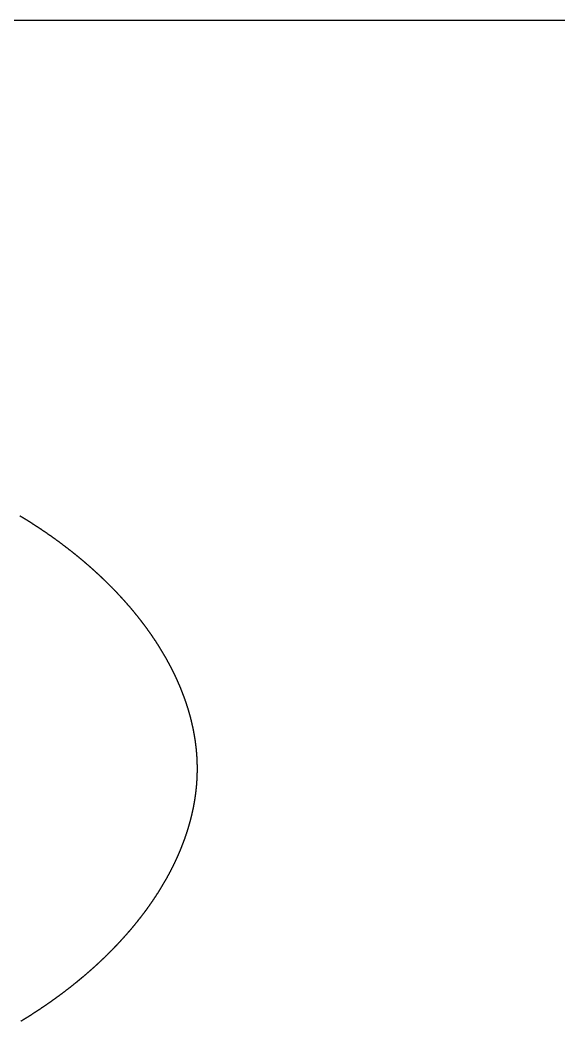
# Model space of a CAD drawing. Header units: millimetres. Extents: x 88 to 97873, y 32 to 55088.
# Drawn here: x 48496.91 to 48508.52, y 4638.97 to 4660.51 of the extents above; entities that cross this region are included whole.
import ezdxf

# ---------------------------------------------------------------- set-up
doc = ezdxf.new("R2010")
doc.units = ezdxf.units.MM
doc.header["$LTSCALE"] = 0.3
doc.layers.add('FICHAS_XLR', color=7, linetype='Continuous')

# ---------------------------------------------------------------- blocks, each defined once
blk = doc.blocks.new('FICHA_XLR_FEMEA')
at = {"layer": 'FICHAS_XLR', "color": 0}
blk.add_lwpolyline([(340.69, 1173.35), (340.96, 1173.51), (341.23, 1173.68), (341.5, 1173.84), (341.77, 1174), (342.04, 1174.17), (342.31, 1174.33), (342.58, 1174.5), (342.85, 1174.66), (343.12, 1174.83), (343.39, 1174.99), (343.66, 1175.16), (343.93, 1175.32), (344.2, 1175.49), (344.47, 1175.65), (344.74, 1175.82), (345.01, 1175.99), (345.27, 1176.15), (345.54, 1176.32), (345.81, 1176.48), (346.08, 1176.65), (346.34, 1176.82), (346.61, 1176.98), (346.88, 1177.15), (347.15, 1177.32), (347.41, 1177.49), (347.68, 1177.65), (347.94, 1177.82), (348.21, 1177.99), (348.48, 1178.16), (348.74, 1178.33), (349.01, 1178.49), (349.27, 1178.66), (349.54, 1178.83), (349.8, 1179), (350.07, 1179.17), (350.33, 1179.34), (350.6, 1179.51), (350.86, 1179.68), (351.12, 1179.85), (351.39, 1180.02), (351.65, 1180.19), (351.91, 1180.36), (352.18, 1180.53), (352.44, 1180.7), (352.7, 1180.87), (352.97, 1181.04), (353.23, 1181.21), (353.49, 1181.38), (353.75, 1181.55), (354.01, 1181.72), (354.28, 1181.9), (354.54, 1182.07), (354.8, 1182.24), (355.06, 1182.41), (355.32, 1182.58), (355.58, 1182.75), (355.84, 1182.93), (356.1, 1183.1), (356.36, 1183.27), (356.62, 1183.45), (356.88, 1183.62), (357.14, 1183.79), (357.4, 1183.97), (357.66, 1184.14), (357.92, 1184.31), (358.17, 1184.49), (358.43, 1184.66), (358.69, 1184.83), (358.95, 1185.01), (359.21, 1185.18), (359.46, 1185.36), (359.72, 1185.53), (359.98, 1185.71), (360.23, 1185.88), (360.49, 1186.06), (360.75, 1186.23), (361, 1186.41), (361.26, 1186.58), (361.52, 1186.76), (361.77, 1186.94), (362.03, 1187.11), (362.28, 1187.29), (362.54, 1187.46), (362.79, 1187.64), (363.05, 1187.82), (363.3, 1187.99), (363.55, 1188.17), (363.81, 1188.35), (364.06, 1188.53), (364.32, 1188.7), (364.57, 1188.88), (364.82, 1189.06), (365.08, 1189.24), (365.33, 1189.41), (365.58, 1189.59), (365.83, 1189.77), (366.09, 1189.95), (366.34, 1190.13), (366.59, 1190.31), (366.84, 1190.48), (367.09, 1190.66), (367.34, 1190.84), (367.59, 1191.02), (367.84, 1191.2), (368.09, 1191.38), (368.34, 1191.56), (368.59, 1191.74), (368.84, 1191.92), (369.09, 1192.1), (369.34, 1192.28), (369.59, 1192.46), (369.84, 1192.64), (370.09, 1192.82), (370.34, 1193), (370.59, 1193.19), (370.84, 1193.37), (371.08, 1193.55), (371.33, 1193.73), (371.58, 1193.91), (371.83, 1194.09), (372.07, 1194.27), (372.32, 1194.46), (372.57, 1194.64), (372.81, 1194.82), (373.06, 1195), (373.3, 1195.19), (373.55, 1195.37), (373.8, 1195.55), (374.04, 1195.74), (374.29, 1195.92), (374.53, 1196.1), (374.78, 1196.28), (375.02, 1196.47), (375.26, 1196.65), (375.51, 1196.84), (375.75, 1197.02), (376, 1197.2), (376.24, 1197.39), (376.48, 1197.57), (376.73, 1197.76), (376.97, 1197.94), (377.21, 1198.13), (377.45, 1198.31), (377.7, 1198.5), (377.94, 1198.68), (378.18, 1198.87), (378.42, 1199.05), (378.66, 1199.24), (378.9, 1199.43), (379.14, 1199.61), (379.38, 1199.8), (379.62, 1199.98), (379.86, 1200.17), (380.1, 1200.36), (380.34, 1200.54), (380.58, 1200.73), (380.82, 1200.92), (381.06, 1201.1), (381.3, 1201.29), (381.54, 1201.48), (381.78, 1201.67), (382.02, 1201.85), (382.25, 1202.04), (382.49, 1202.23), (382.73, 1202.42), (382.97, 1202.61), (383.2, 1202.79), (383.44, 1202.98), (383.68, 1203.17), (383.91, 1203.36), (384.15, 1203.55), (384.38, 1203.74), (384.62, 1203.93), (384.86, 1204.12), (385.09, 1204.3), (385.33, 1204.49), (385.56, 1204.68), (385.79, 1204.87), (386.03, 1205.06), (386.26, 1205.25), (386.5, 1205.44), (386.73, 1205.63), (386.96, 1205.82), (387.2, 1206.01), (387.43, 1206.21), (387.66, 1206.4), (387.9, 1206.59), (388.13, 1206.78), (388.36, 1206.97), (388.59, 1207.16), (388.82, 1207.35), (389.05, 1207.54), (389.29, 1207.74), (389.52, 1207.93), (389.75, 1208.12), (389.98, 1208.31), (390.21, 1208.5), (390.44, 1208.7), (390.67, 1208.89), (390.9, 1209.08), (391.13, 1209.27), (391.36, 1209.47), (391.59, 1209.66), (391.81, 1209.85), (392.04, 1210.05), (392.27, 1210.24), (392.5, 1210.43), (392.73, 1210.63), (392.95, 1210.82), (393.18, 1211.01), (393.41, 1211.21), (393.63, 1211.4), (393.86, 1211.6), (394.09, 1211.79), (394.31, 1211.99), (394.54, 1212.18), (394.76, 1212.38), (394.99, 1212.57), (395.22, 1212.77), (395.44, 1212.96), (395.67, 1213.16), (395.89, 1213.35), (396.11, 1213.55), (396.34, 1213.74), (396.56, 1213.94), (396.79, 1214.13), (397.01, 1214.33), (397.23, 1214.53), (397.45, 1214.72), (397.68, 1214.92), (397.9, 1215.12), (398.12, 1215.31), (398.34, 1215.51), (398.56, 1215.71), (398.79, 1215.9), (399.01, 1216.1), (399.23, 1216.3), (399.45, 1216.5), (399.67, 1216.69), (399.89, 1216.89), (400.11, 1217.09), (400.33, 1217.29), (400.55, 1217.48), (400.77, 1217.68), (400.99, 1217.88), (401.21, 1218.08), (401.42, 1218.28), (401.64, 1218.48), (401.86, 1218.68), (402.08, 1218.87), (402.3, 1219.07), (402.51, 1219.27), (402.73, 1219.47), (402.95, 1219.67), (403.16, 1219.87), (403.38, 1220.07), (403.6, 1220.27), (403.81, 1220.47), (404.03, 1220.67), (404.24, 1220.87), (404.46, 1221.07), (404.67, 1221.27), (404.89, 1221.47), (405.1, 1221.67), (405.32, 1221.87), (405.53, 1222.07), (405.75, 1222.27), (405.96, 1222.47), (406.17, 1222.68), (406.39, 1222.88), (406.6, 1223.08), (406.81, 1223.28), (407.02, 1223.48), (407.23, 1223.68), (407.45, 1223.88), (407.66, 1224.09), (407.87, 1224.29), (408.08, 1224.49), (408.29, 1224.69), (408.5, 1224.9), (408.71, 1225.1), (408.92, 1225.3), (409.13, 1225.5), (409.34, 1225.71), (409.55, 1225.91), (409.76, 1226.11), (409.97, 1226.32), (410.18, 1226.52), (410.39, 1226.72), (410.59, 1226.93), (410.8, 1227.13), (411.01, 1227.33), (411.22, 1227.54), (411.42, 1227.74), (411.63, 1227.95), (411.84, 1228.15), (412.04, 1228.35), (412.25, 1228.56), (412.46, 1228.76), (412.66, 1228.97), (412.87, 1229.17), (413.07, 1229.38), (413.28, 1229.58), (413.48, 1229.79), (413.69, 1229.99), (413.89, 1230.2), (414.09, 1230.4), (414.3, 1230.61), (414.5, 1230.81), (414.7, 1231.02), (414.91, 1231.23), (415.11, 1231.43), (415.31, 1231.64), (415.51, 1231.84), (415.72, 1232.05), (415.92, 1232.26), (416.12, 1232.46), (416.32, 1232.67), (416.52, 1232.88), (416.72, 1233.08), (416.92, 1233.29), (417.12, 1233.5), (417.32, 1233.71), (417.52, 1233.91), (417.72, 1234.12), (417.92, 1234.33), (418.12, 1234.54), (418.32, 1234.74), (418.52, 1234.95), (418.71, 1235.16), (418.91, 1235.37), (419.11, 1235.58), (419.31, 1235.78), (419.5, 1235.99), (419.7, 1236.2), (419.9, 1236.41), (420.09, 1236.62), (420.29, 1236.83), (420.48, 1237.04), (420.68, 1237.24), (420.87, 1237.45), (421.07, 1237.66), (421.26, 1237.87), (421.46, 1238.08), (421.65, 1238.29), (421.85, 1238.5), (422.04, 1238.71), (422.23, 1238.92), (422.43, 1239.13), (422.62, 1239.34), (422.81, 1239.55), (423.01, 1239.76), (423.2, 1239.97), (423.39, 1240.18), (423.58, 1240.39), (423.77, 1240.6), (423.96, 1240.81), (424.15, 1241.03), (424.34, 1241.24), (424.54, 1241.45), (424.73, 1241.66), (424.92, 1241.87), (425.1, 1242.08), (425.29, 1242.29), (425.48, 1242.5), (425.67, 1242.72), (425.86, 1242.93), (426.05, 1243.14), (426.24, 1243.35), (426.42, 1243.56), (426.61, 1243.78), (426.8, 1243.99), (426.99, 1244.2), (427.17, 1244.41), (427.36, 1244.63), (427.54, 1244.84), (427.73, 1245.05), (427.92, 1245.26), (428.1, 1245.48), (428.29, 1245.69), (428.47, 1245.9), (428.66, 1246.12), (428.84, 1246.33), (429.02, 1246.54), (429.21, 1246.76), (429.39, 1246.97), (429.57, 1247.18), (429.76, 1247.4), (429.94, 1247.61), (430.12, 1247.83), (430.3, 1248.04), (430.49, 1248.25), (430.67, 1248.47), (430.85, 1248.68), (431.03, 1248.9), (431.21, 1249.11), (431.39, 1249.33), (431.57, 1249.54), (431.75, 1249.76), (431.93, 1249.97), (432.11, 1250.19), (432.29, 1250.4), (432.47, 1250.62), (432.65, 1250.83), (432.83, 1251.05), (433, 1251.26), (433.18, 1251.48), (433.36, 1251.7), (433.54, 1251.91), (433.71, 1252.13), (433.89, 1252.34), (434.07, 1252.56), (434.24, 1252.78), (434.42, 1252.99), (434.59, 1253.21), (434.77, 1253.43), (434.94, 1253.64), (435.12, 1253.86), (435.29, 1254.08), (435.47, 1254.29), (435.64, 1254.51), (435.82, 1254.73), (435.99, 1254.94), (436.16, 1255.16), (436.34, 1255.38), (436.51, 1255.6), (436.68, 1255.81), (436.85, 1256.03), (437.02, 1256.25), (437.2, 1256.47), (437.37, 1256.68), (437.54, 1256.9), (437.71, 1257.12), (437.88, 1257.34), (438.05, 1257.56), (438.22, 1257.77), (438.39, 1257.99), (438.56, 1258.21), (438.73, 1258.43), (438.9, 1258.65), (439.06, 1258.87), (439.23, 1259.09), (439.4, 1259.31), (439.57, 1259.52), (439.74, 1259.74), (439.9, 1259.96), (440.07, 1260.18), (440.24, 1260.4), (440.4, 1260.62), (440.57, 1260.84), (440.73, 1261.06), (440.9, 1261.28), (441.06, 1261.5), (441.23, 1261.72), (441.39, 1261.94), (441.56, 1262.16), (441.72, 1262.38), (441.89, 1262.6), (442.05, 1262.82), (442.21, 1263.04), (442.38, 1263.26), (442.54, 1263.48), (442.7, 1263.7), (442.86, 1263.92), (443.02, 1264.14), (443.19, 1264.36), (443.35, 1264.59), (443.51, 1264.81), (443.67, 1265.03), (443.83, 1265.25), (443.99, 1265.47), (444.15, 1265.69), (444.31, 1265.91), (444.47, 1266.13), (444.63, 1266.36), (444.78, 1266.58), (444.94, 1266.8), (445.1, 1267.02), (445.26, 1267.24), (445.42, 1267.47), (445.57, 1267.69), (445.73, 1267.91), (445.89, 1268.13), (446.04, 1268.35), (446.2, 1268.58), (446.36, 1268.8), (446.51, 1269.02), (446.67, 1269.25), (446.82, 1269.47), (446.98, 1269.69), (447.13, 1269.91), (447.28, 1270.14), (447.44, 1270.36), (447.59, 1270.58), (447.74, 1270.81), (447.9, 1271.03), (448.05, 1271.25), (448.2, 1271.48), (448.35, 1271.7), (448.51, 1271.92), (448.66, 1272.15), (448.81, 1272.37), (448.96, 1272.59), (449.11, 1272.82), (449.26, 1273.04), (449.41, 1273.27), (449.56, 1273.49), (449.71, 1273.72), (449.86, 1273.94), (450.01, 1274.16), (450.16, 1274.39), (450.31, 1274.61), (450.45, 1274.84), (450.6, 1275.06), (450.75, 1275.29), (450.9, 1275.51), (451.04, 1275.74), (451.19, 1275.96), (451.33, 1276.19), (451.48, 1276.41), (451.63, 1276.64), (451.77, 1276.86), (451.92, 1277.09), (452.06, 1277.31), (452.21, 1277.54), (452.35, 1277.76), (452.49, 1277.99), (452.64, 1278.22), (452.78, 1278.44), (452.92, 1278.67), (453.07, 1278.89), (453.21, 1279.12), (453.35, 1279.35), (453.49, 1279.57), (453.63, 1279.8), (453.78, 1280.02), (453.92, 1280.25), (454.06, 1280.48), (454.2, 1280.7), (454.34, 1280.93), (454.48, 1281.16), (454.62, 1281.38), (454.76, 1281.61), (454.89, 1281.84), (455.03, 1282.07), (455.17, 1282.29), (455.31, 1282.52), (455.45, 1282.75), (455.58, 1282.97), (455.72, 1283.2), (455.86, 1283.43), (455.99, 1283.66), (456.13, 1283.88), (456.27, 1284.11), (456.4, 1284.34), (456.54, 1284.57), (456.67, 1284.79), (456.81, 1285.02), (456.94, 1285.25), (457.08, 1285.48), (457.21, 1285.71), (457.34, 1285.93), (457.48, 1286.16), (457.61, 1286.39), (457.74, 1286.62), (457.87, 1286.85), (458.01, 1287.08), (458.14, 1287.3), (458.27, 1287.53), (458.4, 1287.76), (458.53, 1287.99), (458.66, 1288.22), (458.79, 1288.45), (458.92, 1288.68), (459.05, 1288.91), (459.18, 1289.13), (459.31, 1289.36), (459.44, 1289.59), (459.56, 1289.82), (459.69, 1290.05), (459.82, 1290.28), (459.95, 1290.51), (460.08, 1290.74), (460.2, 1290.97), (460.33, 1291.2), (460.45, 1291.43), (460.58, 1291.66), (460.71, 1291.89), (460.83, 1292.12), (460.96, 1292.35), (461.08, 1292.58), (461.2, 1292.81), (461.33, 1293.04), (461.45, 1293.27), (461.58, 1293.5), (461.7, 1293.73), (461.82, 1293.96), (461.94, 1294.19), (462.07, 1294.42), (462.19, 1294.65), (462.31, 1294.88), (462.43, 1295.11), (462.55, 1295.34), (462.67, 1295.57), (462.79, 1295.8), (462.91, 1296.04), (463.03, 1296.27), (463.15, 1296.5), (463.27, 1296.73), (463.39, 1296.96), (463.51, 1297.19), (463.63, 1297.42), (463.74, 1297.65), (463.86, 1297.88), (463.98, 1298.12), (464.1, 1298.35), (464.21, 1298.58), (464.33, 1298.81), (464.44, 1299.04), (464.56, 1299.27), (464.67, 1299.51), (464.79, 1299.74), (464.9, 1299.97), (465.02, 1300.2), (465.13, 1300.43), (465.25, 1300.67), (465.36, 1300.9), (465.47, 1301.13), (465.59, 1301.36), (465.7, 1301.59), (465.81, 1301.83), (465.92, 1302.06), (466.03, 1302.29), (466.15, 1302.52), (466.26, 1302.76), (466.37, 1302.99), (466.48, 1303.22), (466.59, 1303.45), (466.7, 1303.69), (466.81, 1303.92), (466.91, 1304.15), (467.02, 1304.39), (467.13, 1304.62), (467.24, 1304.85), (467.35, 1305.09), (467.45, 1305.32), (467.56, 1305.55), (467.67, 1305.79), (467.78, 1306.02), (467.88, 1306.25), (467.99, 1306.49), (468.09, 1306.72), (468.2, 1306.95), (468.3, 1307.19), (468.41, 1307.42), (468.51, 1307.65), (468.62, 1307.89), (468.72, 1308.12), (468.82, 1308.35), (468.92, 1308.59), (469.03, 1308.82), (469.13, 1309.06), (469.23, 1309.29), (469.33, 1309.52), (469.43, 1309.76), (469.54, 1309.99), (469.64, 1310.23), (469.74, 1310.46), (469.84, 1310.7), (469.94, 1310.93), (470.04, 1311.16), (470.13, 1311.4), (470.23, 1311.63), (470.33, 1311.87), (470.43, 1312.1), (470.53, 1312.34), (470.62, 1312.57), (470.72, 1312.81), (470.82, 1313.04), (470.92, 1313.28), (471.01, 1313.51), (471.11, 1313.75), (471.2, 1313.98), (471.3, 1314.22), (471.39, 1314.45), (471.49, 1314.69), (471.58, 1314.92), (471.68, 1315.16), (471.77, 1315.39), (471.86, 1315.63), (471.95, 1315.86), (472.05, 1316.1), (472.14, 1316.33), (472.23, 1316.57), (472.32, 1316.8), (472.41, 1317.04), (472.5, 1317.28), (472.6, 1317.51), (472.69, 1317.75), (472.78, 1317.98), (472.87, 1318.22), (472.95, 1318.45), (473.04, 1318.69), (473.13, 1318.93), (473.22, 1319.16), (473.31, 1319.4), (473.4, 1319.63), (473.48, 1319.87), (473.57, 1320.11), (473.66, 1320.34), (473.74, 1320.58), (473.83, 1320.81), (473.91, 1321.05), (474, 1321.29), (474.08, 1321.52), (474.17, 1321.76), (474.25, 1322), (474.34, 1322.23), (474.42, 1322.47), (474.5, 1322.71), (474.59, 1322.94), (474.67, 1323.18), (474.75, 1323.42), (474.83, 1323.65), (474.92, 1323.89), (475, 1324.13), (475.08, 1324.36), (475.16, 1324.6), (475.24, 1324.84), (475.32, 1325.07), (475.4, 1325.31), (475.48, 1325.55), (475.56, 1325.79), (475.64, 1326.02), (475.71, 1326.26), (475.79, 1326.5), (475.87, 1326.73), (475.95, 1326.97), (476.02, 1327.21), (476.1, 1327.45), (476.18, 1327.68), (476.25, 1327.92), (476.33, 1328.16), (476.4, 1328.4), (476.48, 1328.63), (476.55, 1328.87), (476.63, 1329.11), (476.7, 1329.35), (476.77, 1329.58), (476.85, 1329.82), (476.92, 1330.06), (476.99, 1330.3), (477.06, 1330.53), (477.14, 1330.77), (477.21, 1331.01), (477.28, 1331.25), (477.35, 1331.49), (477.42, 1331.72), (477.49, 1331.96), (477.56, 1332.2), (477.63, 1332.44), (477.7, 1332.68), (477.77, 1332.91), (477.84, 1333.15), (477.9, 1333.39), (477.97, 1333.63), (478.04, 1333.87), (478.11, 1334.11), (478.17, 1334.34), (478.24, 1334.58), (478.3, 1334.82), (478.37, 1335.06), (478.44, 1335.3), (478.5, 1335.54), (478.57, 1335.78), (478.63, 1336.01), (478.69, 1336.25), (478.76, 1336.49), (478.82, 1336.73), (478.88, 1336.97), (478.95, 1337.21), (479.01, 1337.45), (479.07, 1337.68), (479.13, 1337.92), (479.19, 1338.16), (479.25, 1338.4), (479.31, 1338.64), (479.37, 1338.88), (479.43, 1339.12), (479.49, 1339.36), (479.55, 1339.6), (479.61, 1339.83), (479.67, 1340.07), (479.73, 1340.31), (479.79, 1340.55), (479.84, 1340.79), (479.9, 1341.03), (479.96, 1341.27), (480.01, 1341.51), (480.07, 1341.75), (480.12, 1341.99), (480.18, 1342.23), (480.24, 1342.47), (480.29, 1342.7), (480.34, 1342.94), (480.4, 1343.18), (480.45, 1343.42), (480.5, 1343.66), (480.56, 1343.9), (480.61, 1344.14), (480.66, 1344.38), (480.71, 1344.62), (480.77, 1344.86), (480.82, 1345.1), (480.87, 1345.34), (480.92, 1345.58), (480.97, 1345.82), (481.02, 1346.06), (481.07, 1346.3), (481.12, 1346.54), (481.16, 1346.78), (481.21, 1347.02), (481.26, 1347.26), (481.31, 1347.5), (481.35, 1347.74), (481.4, 1347.98), (481.45, 1348.22), (481.49, 1348.46), (481.54, 1348.7), (481.59, 1348.94), (481.63, 1349.18), (481.67, 1349.42), (481.72, 1349.66), (481.76, 1349.9), (481.81, 1350.14), (481.85, 1350.38), (481.89, 1350.62), (481.94, 1350.86), (481.98, 1351.1), (482.02, 1351.34), (482.06, 1351.58), (482.1, 1351.82), (482.14, 1352.06), (482.18, 1352.3), (482.22, 1352.54), (482.26, 1352.78), (482.3, 1353.02), (482.34, 1353.26), (482.38, 1353.5), (482.42, 1353.74), (482.46, 1353.98), (482.49, 1354.22), (482.53, 1354.46), (482.57, 1354.7), (482.6, 1354.94), (482.64, 1355.18), (482.68, 1355.42), (482.71, 1355.66), (482.75, 1355.9), (482.78, 1356.14), (482.82, 1356.38), (482.85, 1356.62), (482.88, 1356.86), (482.92, 1357.11), (482.95, 1357.35), (482.98, 1357.59), (483.01, 1357.83), (483.05, 1358.07), (483.08, 1358.31), (483.11, 1358.55), (483.14, 1358.79), (483.17, 1359.03), (483.2, 1359.27), (483.23, 1359.51), (483.26, 1359.75), (483.29, 1359.99), (483.31, 1360.23), (483.34, 1360.47), (483.37, 1360.72), (483.4, 1360.96), (483.43, 1361.2), (483.45, 1361.44), (483.48, 1361.68), (483.5, 1361.92), (483.53, 1362.16), (483.55, 1362.4), (483.58, 1362.64), (483.6, 1362.88), (483.63, 1363.12), (483.65, 1363.37), (483.68, 1363.61), (483.7, 1363.85), (483.72, 1364.09), (483.74, 1364.33), (483.76, 1364.57), (483.79, 1364.81), (483.81, 1365.05), (483.83, 1365.29), (483.85, 1365.53), (483.87, 1365.77), (483.89, 1366.02), (483.91, 1366.26), (483.93, 1366.5), (483.95, 1366.74), (483.96, 1366.98), (483.98, 1367.22), (484, 1367.46), (484.02, 1367.7), (484.03, 1367.94), (484.05, 1368.19), (484.06, 1368.43), (484.08, 1368.67), (484.1, 1368.91), (484.11, 1369.15), (484.13, 1369.39), (484.14, 1369.63), (484.15, 1369.87), (484.17, 1370.11), (484.18, 1370.36), (484.19, 1370.6), (484.2, 1370.84), (484.22, 1371.08), (484.23, 1371.32), (484.24, 1371.56), (484.25, 1371.8), (484.26, 1372.04), (484.27, 1372.28), (484.28, 1372.53), (484.29, 1372.77), (484.3, 1373.01), (484.31, 1373.25), (484.31, 1373.49), (484.32, 1373.73), (484.33, 1373.97), (484.34, 1374.21), (484.34, 1374.46), (484.35, 1374.7), (484.35, 1374.94), (484.36, 1375.18), (484.37, 1375.42), (484.37, 1375.66), (484.37, 1375.9), (484.38, 1376.14), (484.38, 1376.39), (484.39, 1376.63), (484.39, 1376.87), (484.39, 1377.11), (484.39, 1377.35), (484.39, 1377.59), (484.4, 1377.83), (484.4, 1378.07), (484.4, 1378.32), (484.4, 1378.56), (484.4, 1378.8), (484.4, 1379.04), (484.4, 1379.28), (484.39, 1379.52), (484.39, 1379.76), (484.39, 1380), (484.39, 1380.25), (484.39, 1380.49), (484.38, 1380.73), (484.38, 1380.97), (484.37, 1381.21), (484.37, 1381.45), (484.37, 1381.69), (484.36, 1381.93), (484.35, 1382.18), (484.35, 1382.42), (484.34, 1382.66), (484.34, 1382.9), (484.33, 1383.14), (484.32, 1383.38), (484.31, 1383.62), (484.31, 1383.86), (484.3, 1384.11), (484.29, 1384.35), (484.28, 1384.59), (484.27, 1384.83), (484.26, 1385.07), (484.25, 1385.31), (484.24, 1385.55), (484.23, 1385.79), (484.22, 1386.03), (484.2, 1386.28), (484.19, 1386.52), (484.18, 1386.76), (484.17, 1387), (484.15, 1387.24), (484.14, 1387.48), (484.13, 1387.72), (484.11, 1387.96), (484.1, 1388.2), (484.08, 1388.45), (484.06, 1388.69), (484.05, 1388.93), (484.03, 1389.17), (484.02, 1389.41), (484, 1389.65), (483.98, 1389.89), (483.96, 1390.13), (483.95, 1390.37), (483.93, 1390.62), (483.91, 1390.86), (483.89, 1391.1), (483.87, 1391.34), (483.85, 1391.58), (483.83, 1391.82), (483.81, 1392.06), (483.79, 1392.3), (483.76, 1392.54), (483.74, 1392.78), (483.72, 1393.03), (483.7, 1393.27), (483.68, 1393.51), (483.65, 1393.75), (483.63, 1393.99), (483.6, 1394.23), (483.58, 1394.47), (483.55, 1394.71), (483.53, 1394.95), (483.5, 1395.19), (483.48, 1395.43), (483.45, 1395.68), (483.43, 1395.92), (483.4, 1396.16), (483.37, 1396.4), (483.34, 1396.64), (483.31, 1396.88), (483.29, 1397.12), (483.26, 1397.36), (483.23, 1397.6), (483.2, 1397.84), (483.17, 1398.08), (483.14, 1398.32), (483.11, 1398.56), (483.08, 1398.8), (483.05, 1399.05), (483.01, 1399.29), (482.98, 1399.53), (482.95, 1399.77), (482.92, 1400.01), (482.88, 1400.25), (482.85, 1400.49), (482.82, 1400.73), (482.78, 1400.97), (482.75, 1401.21), (482.71, 1401.45), (482.68, 1401.69), (482.64, 1401.93), (482.6, 1402.17), (482.57, 1402.41), (482.53, 1402.65), (482.49, 1402.89), (482.46, 1403.13), (482.42, 1403.37), (482.38, 1403.61), (482.34, 1403.85), (482.3, 1404.1), (482.26, 1404.34), (482.22, 1404.58), (482.18, 1404.82), (482.14, 1405.06), (482.1, 1405.3), (482.06, 1405.54), (482.02, 1405.78), (481.98, 1406.02), (481.94, 1406.26), (481.89, 1406.5), (481.85, 1406.74), (481.81, 1406.98), (481.76, 1407.22), (481.72, 1407.46), (481.67, 1407.7), (481.63, 1407.94), (481.59, 1408.18), (481.54, 1408.42), (481.49, 1408.66), (481.45, 1408.9), (481.4, 1409.14), (481.35, 1409.38), (481.31, 1409.62), (481.26, 1409.86), (481.21, 1410.1), (481.16, 1410.34), (481.12, 1410.58), (481.07, 1410.82), (481.02, 1411.06), (480.97, 1411.29), (480.92, 1411.53), (480.87, 1411.77), (480.82, 1412.01), (480.77, 1412.25), (480.71, 1412.49), (480.66, 1412.73), (480.61, 1412.97), (480.56, 1413.21), (480.5, 1413.45), (480.45, 1413.69), (480.4, 1413.93), (480.34, 1414.17), (480.29, 1414.41), (480.24, 1414.65), (480.18, 1414.89), (480.12, 1415.13), (480.07, 1415.37), (480.01, 1415.6), (479.96, 1415.84), (479.9, 1416.08), (479.84, 1416.32), (479.79, 1416.56), (479.73, 1416.8), (479.67, 1417.04), (479.61, 1417.28), (479.55, 1417.52), (479.49, 1417.76), (479.43, 1418), (479.37, 1418.23), (479.31, 1418.47), (479.25, 1418.71), (479.19, 1418.95), (479.13, 1419.19), (479.07, 1419.43), (479.01, 1419.67), (478.95, 1419.91), (478.88, 1420.15), (478.82, 1420.38), (478.76, 1420.62), (478.69, 1420.86), (478.63, 1421.1), (478.57, 1421.34), (478.5, 1421.58), (478.44, 1421.82), (478.37, 1422.05), (478.3, 1422.29), (478.24, 1422.53), (478.17, 1422.77), (478.11, 1423.01), (478.04, 1423.25), (477.97, 1423.48), (477.9, 1423.72), (477.84, 1423.96), (477.77, 1424.2), (477.7, 1424.44), (477.63, 1424.67), (477.56, 1424.91), (477.49, 1425.15), (477.42, 1425.39), (477.35, 1425.63), (477.28, 1425.86), (477.21, 1426.1), (477.14, 1426.34), (477.06, 1426.58), (476.99, 1426.82), (476.92, 1427.05), (476.85, 1427.29), (476.77, 1427.53), (476.7, 1427.77), (476.63, 1428), (476.55, 1428.24), (476.48, 1428.48), (476.4, 1428.72), (476.33, 1428.95), (476.25, 1429.19), (476.18, 1429.43), (476.1, 1429.67), (476.02, 1429.9), (475.95, 1430.14), (475.87, 1430.38), (475.79, 1430.62), (475.71, 1430.85), (475.64, 1431.09), (475.56, 1431.33), (475.48, 1431.56), (475.4, 1431.8), (475.32, 1432.04), (475.24, 1432.28), (475.16, 1432.51), (475.08, 1432.75), (475, 1432.99), (474.92, 1433.22), (474.83, 1433.46), (474.75, 1433.7), (474.67, 1433.93), (474.59, 1434.17), (474.5, 1434.41), (474.42, 1434.64), (474.34, 1434.88), (474.25, 1435.12), (474.17, 1435.35), (474.08, 1435.59), (474, 1435.83), (473.91, 1436.06), (473.83, 1436.3), (473.74, 1436.53), (473.66, 1436.77), (473.57, 1437.01), (473.48, 1437.24), (473.4, 1437.48), (473.31, 1437.72), (473.22, 1437.95), (473.13, 1438.19), (473.04, 1438.42), (472.95, 1438.66), (472.87, 1438.89), (472.78, 1439.13), (472.69, 1439.37), (472.6, 1439.6), (472.5, 1439.84), (472.41, 1440.07), (472.32, 1440.31), (472.23, 1440.54), (472.14, 1440.78), (472.05, 1441.02), (471.95, 1441.25), (471.86, 1441.49), (471.77, 1441.72), (471.68, 1441.96), (471.58, 1442.19), (471.49, 1442.43), (471.39, 1442.66), (471.3, 1442.9), (471.2, 1443.13), (471.11, 1443.37), (471.01, 1443.6), (470.92, 1443.84), (470.82, 1444.07), (470.72, 1444.31), (470.62, 1444.54), (470.53, 1444.78), (470.43, 1445.01), (470.33, 1445.25), (470.23, 1445.48), (470.13, 1445.71), (470.04, 1445.95), (469.94, 1446.18), (469.84, 1446.42), (469.74, 1446.65), (469.64, 1446.89), (469.54, 1447.12), (469.43, 1447.35), (469.33, 1447.59), (469.23, 1447.82), (469.13, 1448.06), (469.03, 1448.29), (468.92, 1448.52), (468.82, 1448.76), (468.72, 1448.99), (468.62, 1449.23), (468.51, 1449.46), (468.41, 1449.69), (468.3, 1449.93), (468.2, 1450.16), (468.09, 1450.39), (467.99, 1450.63), (467.88, 1450.86), (467.78, 1451.09), (467.67, 1451.33), (467.56, 1451.56), (467.45, 1451.79), (467.35, 1452.03), (467.24, 1452.26), (467.13, 1452.49), (467.02, 1452.73), (466.91, 1452.96), (466.81, 1453.19), (466.7, 1453.43), (466.59, 1453.66), (466.48, 1453.89), (466.37, 1454.12), (466.26, 1454.36), (466.15, 1454.59), (466.03, 1454.82), (465.92, 1455.05), (465.81, 1455.29), (465.7, 1455.52), (465.59, 1455.75), (465.47, 1455.98), (465.36, 1456.22), (465.25, 1456.45), (465.13, 1456.68), (465.02, 1456.91), (464.9, 1457.14), (464.79, 1457.38), (464.67, 1457.61), (464.56, 1457.84), (464.44, 1458.07), (464.33, 1458.3), (464.21, 1458.53), (464.1, 1458.77), (463.98, 1459), (463.86, 1459.23), (463.74, 1459.46), (463.63, 1459.69), (463.51, 1459.92), (463.39, 1460.15), (463.27, 1460.38), (463.15, 1460.62), (463.03, 1460.85), (462.91, 1461.08), (462.79, 1461.31), (462.67, 1461.54), (462.55, 1461.77), (462.43, 1462), (462.31, 1462.23), (462.19, 1462.46), (462.07, 1462.69), (461.94, 1462.92), (461.82, 1463.15), (461.7, 1463.38), (461.58, 1463.61), (461.45, 1463.84), (461.33, 1464.07), (461.2, 1464.31), (461.08, 1464.54), (460.96, 1464.77), (460.83, 1465), (460.71, 1465.22), (460.58, 1465.45), (460.45, 1465.68), (460.33, 1465.91), (460.2, 1466.14), (460.08, 1466.37), (459.95, 1466.6), (459.82, 1466.83), (459.69, 1467.06), (459.56, 1467.29), (459.44, 1467.52), (459.31, 1467.75), (459.18, 1467.98), (459.05, 1468.21), (458.92, 1468.44), (458.79, 1468.67), (458.66, 1468.89), (458.53, 1469.12), (458.4, 1469.35), (458.27, 1469.58), (458.14, 1469.81), (458.01, 1470.04), (457.87, 1470.27), (457.74, 1470.49), (457.61, 1470.72), (457.48, 1470.95), (457.34, 1471.18), (457.21, 1471.41), (457.08, 1471.64), (456.94, 1471.86), (456.81, 1472.09), (456.67, 1472.32), (456.54, 1472.55), (456.4, 1472.77), (456.27, 1473), (456.13, 1473.23), (455.99, 1473.46), (455.86, 1473.68), (455.72, 1473.91), (455.58, 1474.14), (455.45, 1474.37), (455.31, 1474.59), (455.17, 1474.82), (455.03, 1475.05), (454.89, 1475.28), (454.76, 1475.5), (454.62, 1475.73), (454.48, 1475.96), (454.34, 1476.18), (454.2, 1476.41), (454.06, 1476.64), (453.92, 1476.86), (453.78, 1477.09), (453.63, 1477.31), (453.49, 1477.54), (453.35, 1477.77), (453.21, 1477.99), (453.07, 1478.22), (452.92, 1478.45), (452.78, 1478.67), (452.64, 1478.9), (452.49, 1479.12), (452.35, 1479.35), (452.21, 1479.57), (452.06, 1479.8), (451.92, 1480.02), (451.77, 1480.25), (451.63, 1480.48), (451.48, 1480.7), (451.33, 1480.93), (451.19, 1481.15), (451.04, 1481.38), (450.9, 1481.6), (450.75, 1481.83), (450.6, 1482.05), (450.45, 1482.28), (450.31, 1482.5), (450.16, 1482.72), (450.01, 1482.95), (449.86, 1483.17), (449.71, 1483.4), (449.56, 1483.62), (449.41, 1483.85), (449.26, 1484.07), (449.11, 1484.29), (448.96, 1484.52), (448.81, 1484.74), (448.66, 1484.97), (448.51, 1485.19), (448.35, 1485.41), (448.2, 1485.64), (448.05, 1485.86), (447.9, 1486.08), (447.74, 1486.31), (447.59, 1486.53), (447.44, 1486.75), (447.28, 1486.98), (447.13, 1487.2), (446.98, 1487.42), (446.82, 1487.65), (446.67, 1487.87), (446.51, 1488.09), (446.36, 1488.31), (446.2, 1488.54), (446.04, 1488.76), (445.89, 1488.98), (445.73, 1489.2), (445.57, 1489.43), (445.42, 1489.65), (445.26, 1489.87), (445.1, 1490.09), (444.94, 1490.31), (444.78, 1490.54), (444.63, 1490.76), (444.47, 1490.98), (444.31, 1491.2), (444.15, 1491.42), (443.99, 1491.64), (443.83, 1491.86), (443.67, 1492.09), (443.51, 1492.31), (443.35, 1492.53), (443.19, 1492.75), (443.02, 1492.97), (442.86, 1493.19), (442.7, 1493.41), (442.54, 1493.63), (442.38, 1493.85), (442.21, 1494.07), (442.05, 1494.29), (441.89, 1494.51), (441.72, 1494.73), (441.56, 1494.95), (441.39, 1495.17), (441.23, 1495.39), (441.06, 1495.61), (440.9, 1495.83), (440.73, 1496.05), (440.57, 1496.27), (440.4, 1496.49), (440.24, 1496.71), (440.07, 1496.93), (439.9, 1497.15), (439.74, 1497.37), (439.57, 1497.59), (439.4, 1497.81), (439.23, 1498.03), (439.06, 1498.25), (438.9, 1498.46), (438.73, 1498.68), (438.56, 1498.9), (438.39, 1499.12), (438.22, 1499.34), (438.05, 1499.56), (437.88, 1499.78), (437.71, 1499.99), (437.54, 1500.21), (437.37, 1500.43), (437.2, 1500.65), (437.02, 1500.87), (436.85, 1501.08), (436.68, 1501.3), (436.51, 1501.52), (436.34, 1501.74), (436.16, 1501.95), (435.99, 1502.17), (435.82, 1502.39), (435.64, 1502.6), (435.47, 1502.82), (435.29, 1503.04), (435.12, 1503.25), (434.94, 1503.47), (434.77, 1503.69), (434.59, 1503.9), (434.42, 1504.12), (434.24, 1504.34), (434.07, 1504.55), (433.89, 1504.77), (433.71, 1504.99), (433.54, 1505.2), (433.36, 1505.42), (433.18, 1505.63), (433, 1505.85), (432.83, 1506.06), (432.65, 1506.28), (432.47, 1506.5), (432.29, 1506.71), (432.11, 1506.93), (431.93, 1507.14), (431.75, 1507.36), (431.57, 1507.57), (431.39, 1507.79), (431.21, 1508), (431.03, 1508.22), (430.85, 1508.43), (430.67, 1508.64), (430.49, 1508.86), (430.3, 1509.07), (430.12, 1509.29), (429.94, 1509.5), (429.76, 1509.72), (429.57, 1509.93), (429.39, 1510.14), (429.21, 1510.36), (429.02, 1510.57), (428.84, 1510.78), (428.66, 1511), (428.47, 1511.21), (428.29, 1511.42), (428.1, 1511.64), (427.92, 1511.85), (427.73, 1512.06), (427.54, 1512.28), (427.36, 1512.49), (427.17, 1512.7), (426.99, 1512.91), (426.8, 1513.13), (426.61, 1513.34), (426.42, 1513.55), (426.24, 1513.76), (426.05, 1513.97), (425.86, 1514.19), (425.67, 1514.4), (425.48, 1514.61), (425.29, 1514.82), (425.1, 1515.03), (424.92, 1515.24), (424.73, 1515.45), (424.54, 1515.67), (424.34, 1515.88), (424.15, 1516.09), (423.96, 1516.3), (423.77, 1516.51), (423.58, 1516.72), (423.39, 1516.93), (423.2, 1517.14), (423.01, 1517.35), (422.81, 1517.56), (422.62, 1517.77), (422.43, 1517.98), (422.23, 1518.19), (422.04, 1518.4), (421.85, 1518.61), (421.65, 1518.82), (421.46, 1519.03), (421.26, 1519.24), (421.07, 1519.45), (420.87, 1519.66), (420.68, 1519.87), (420.48, 1520.08), (420.29, 1520.29), (420.09, 1520.5), (419.9, 1520.7), (419.7, 1520.91), (419.5, 1521.12), (419.31, 1521.33), (419.11, 1521.54), (418.91, 1521.75), (418.71, 1521.95), (418.52, 1522.16), (418.32, 1522.37), (418.12, 1522.58), (417.92, 1522.79), (417.72, 1522.99), (417.52, 1523.2), (417.32, 1523.41), (417.12, 1523.61), (416.92, 1523.82), (416.72, 1524.03), (416.52, 1524.24), (416.32, 1524.44), (416.12, 1524.65), (415.92, 1524.86), (415.72, 1525.06), (415.51, 1525.27), (415.31, 1525.47), (415.11, 1525.68), (414.91, 1525.89), (414.7, 1526.09), (414.5, 1526.3), (414.3, 1526.5), (414.09, 1526.71), (413.89, 1526.92), (413.69, 1527.12), (413.48, 1527.33), (413.28, 1527.53), (413.07, 1527.74), (412.87, 1527.94), (412.66, 1528.15), (412.46, 1528.35), (412.25, 1528.55), (412.04, 1528.76), (411.84, 1528.96), (411.63, 1529.17), (411.42, 1529.37), (411.22, 1529.58), (411.01, 1529.78), (410.8, 1529.98), (410.59, 1530.19), (410.39, 1530.39), (410.18, 1530.59), (409.97, 1530.8), (409.76, 1531), (409.55, 1531.2), (409.34, 1531.41), (409.13, 1531.61), (408.92, 1531.81), (408.71, 1532.02), (408.5, 1532.22), (408.29, 1532.42), (408.08, 1532.62), (407.87, 1532.82), (407.66, 1533.03), (407.45, 1533.23), (407.23, 1533.43), (407.02, 1533.63), (406.81, 1533.83), (406.6, 1534.04), (406.39, 1534.24), (406.17, 1534.44), (405.96, 1534.64), (405.75, 1534.84), (405.53, 1535.04), (405.32, 1535.24), (405.1, 1535.44), (404.89, 1535.64), (404.67, 1535.84), (404.46, 1536.04), (404.24, 1536.24), (404.03, 1536.44), (403.81, 1536.64), (403.6, 1536.84), (403.38, 1537.04), (403.16, 1537.24), (402.95, 1537.44), (402.73, 1537.64), (402.51, 1537.84), (402.3, 1538.04), (402.08, 1538.24), (401.86, 1538.44), (401.64, 1538.64), (401.42, 1538.84), (401.21, 1539.03), (400.99, 1539.23), (400.77, 1539.43), (400.55, 1539.63), (400.33, 1539.83), (400.11, 1540.02), (399.89, 1540.22), (399.67, 1540.42), (399.45, 1540.62), (399.23, 1540.82), (399.01, 1541.01), (398.79, 1541.21), (398.56, 1541.41), (398.34, 1541.6), (398.12, 1541.8), (397.9, 1542), (397.68, 1542.19), (397.45, 1542.39), (397.23, 1542.59), (397.01, 1542.78), (396.79, 1542.98), (396.56, 1543.17), (396.34, 1543.37), (396.11, 1543.57), (395.89, 1543.76), (395.67, 1543.96), (395.44, 1544.15), (395.22, 1544.35), (394.99, 1544.54), (394.76, 1544.74), (394.54, 1544.93), (394.31, 1545.13), (394.09, 1545.32), (393.86, 1545.52), (393.63, 1545.71), (393.41, 1545.9), (393.18, 1546.1), (392.95, 1546.29), (392.73, 1546.49), (392.5, 1546.68), (392.27, 1546.87), (392.04, 1547.07), (391.81, 1547.26), (391.59, 1547.45), (391.36, 1547.65), (391.13, 1547.84), (390.9, 1548.03), (390.67, 1548.22), (390.44, 1548.42), (390.21, 1548.61), (389.98, 1548.8), (389.75, 1548.99), (389.52, 1549.19), (389.29, 1549.38), (389.05, 1549.57), (388.82, 1549.76), (388.59, 1549.95), (388.36, 1550.14), (388.13, 1550.33), (387.9, 1550.53), (387.66, 1550.72), (387.43, 1550.91), (387.2, 1551.1), (386.96, 1551.29), (386.73, 1551.48), (386.5, 1551.67), (386.26, 1551.86), (386.03, 1552.05), (385.79, 1552.24), (385.56, 1552.43), (385.33, 1552.62), (385.09, 1552.81), (384.86, 1553), (384.62, 1553.19), (384.38, 1553.38), (384.15, 1553.57), (383.91, 1553.75), (383.68, 1553.94), (383.44, 1554.13), (383.2, 1554.32), (382.97, 1554.51), (382.73, 1554.7), (382.49, 1554.88), (382.25, 1555.07), (382.02, 1555.26), (381.78, 1555.45), (381.54, 1555.63), (381.3, 1555.82), (381.06, 1556.01), (380.82, 1556.2), (380.58, 1556.38), (380.34, 1556.57), (380.1, 1556.76), (379.86, 1556.94), (379.62, 1557.13), (379.38, 1557.32), (379.14, 1557.5), (378.9, 1557.69), (378.66, 1557.87), (378.42, 1558.06), (378.18, 1558.25), (377.94, 1558.43), (377.7, 1558.62), (377.45, 1558.8), (377.21, 1558.99), (376.97, 1559.17), (376.73, 1559.36), (376.48, 1559.54), (376.24, 1559.72), (376, 1559.91), (375.75, 1560.09), (375.51, 1560.28), (375.26, 1560.46), (375.02, 1560.64), (374.78, 1560.83), (374.53, 1561.01), (374.29, 1561.2), (374.04, 1561.38), (373.8, 1561.56), (373.55, 1561.74), (373.3, 1561.93), (373.06, 1562.11), (372.81, 1562.29), (372.57, 1562.47), (372.32, 1562.66), (372.07, 1562.84), (371.83, 1563.02), (371.58, 1563.2), (371.33, 1563.38), (371.08, 1563.57), (370.84, 1563.75), (370.59, 1563.93), (370.34, 1564.11), (370.09, 1564.29), (369.84, 1564.47), (369.59, 1564.65), (369.34, 1564.83), (369.09, 1565.01), (368.84, 1565.19), (368.59, 1565.37), (368.34, 1565.55), (368.09, 1565.73), (367.84, 1565.91), (367.59, 1566.09), (367.34, 1566.27), (367.09, 1566.45), (366.84, 1566.63), (366.59, 1566.81), (366.34, 1566.99), (366.09, 1567.16), (365.83, 1567.34), (365.58, 1567.52), (365.33, 1567.7), (365.08, 1567.88), (364.82, 1568.06), (364.57, 1568.23), (364.32, 1568.41), (364.06, 1568.59), (363.81, 1568.77), (363.55, 1568.94), (363.3, 1569.12), (363.05, 1569.3), (362.79, 1569.47), (362.54, 1569.65), (362.28, 1569.83), (362.03, 1570), (361.77, 1570.18), (361.52, 1570.35), (361.26, 1570.53), (361, 1570.71), (360.75, 1570.88), (360.49, 1571.06), (360.23, 1571.23), (359.98, 1571.41), (359.72, 1571.58), (359.46, 1571.76), (359.21, 1571.93), (358.95, 1572.1), (358.69, 1572.28), (358.43, 1572.45), (358.17, 1572.63), (357.92, 1572.8), (357.66, 1572.97), (357.4, 1573.15), (357.14, 1573.32), (356.88, 1573.49), (356.62, 1573.67), (356.36, 1573.84), (356.1, 1574.01), (355.84, 1574.19), (355.58, 1574.36), (355.32, 1574.53), (355.06, 1574.7), (354.8, 1574.87), (354.54, 1575.05), (354.28, 1575.22), (354.01, 1575.39), (353.75, 1575.56), (353.49, 1575.73), (353.23, 1575.9), (352.97, 1576.07), (352.7, 1576.24), (352.44, 1576.42), (352.18, 1576.59), (351.91, 1576.76), (351.65, 1576.93), (351.39, 1577.1), (351.12, 1577.27), (350.86, 1577.44), (350.6, 1577.61), (350.33, 1577.77), (350.07, 1577.94), (349.8, 1578.11), (349.54, 1578.28), (349.27, 1578.45), (349.01, 1578.62), (348.74, 1578.79), (348.48, 1578.96), (348.21, 1579.12), (347.94, 1579.29), (347.68, 1579.46), (347.41, 1579.63), (347.15, 1579.79), (346.88, 1579.96), (346.61, 1580.13), (346.34, 1580.3), (346.08, 1580.46), (345.81, 1580.63), (345.54, 1580.8), (345.27, 1580.96), (345.01, 1581.13), (344.74, 1581.29), (344.47, 1581.46), (344.2, 1581.63), (343.93, 1581.79), (343.66, 1581.96), (343.39, 1582.12), (343.12, 1582.29), (342.85, 1582.45), (342.58, 1582.62), (342.31, 1582.78), (342.04, 1582.94), (341.77, 1583.11), (341.5, 1583.27), (341.23, 1583.44), (340.96, 1583.6), (340.69, 1583.76), (340.42, 1583.93), (340.15, 1584.09), (339.87, 1584.25)], dxfattribs=at)

msp = doc.modelspace()

# ---------------------------------------------------------------- linework, layer by layer
msp.add_lwpolyline([(48021.636, 4660.512), (49142.409, 4660.512), (49142.409, 3986.667), (48021.636, 3986.667)], close=True)

# ---------------------------------------------------------------- block references
at = {"xscale": 0.02646669214138868, "yscale": 0.02646669214138868, "zscale": 0.02646669214138868}
msp.add_blockref('FICHA_XLR_FEMEA', (48487.906, 4607.91), dxfattribs=at)

doc.saveas('drawing.dxf')
